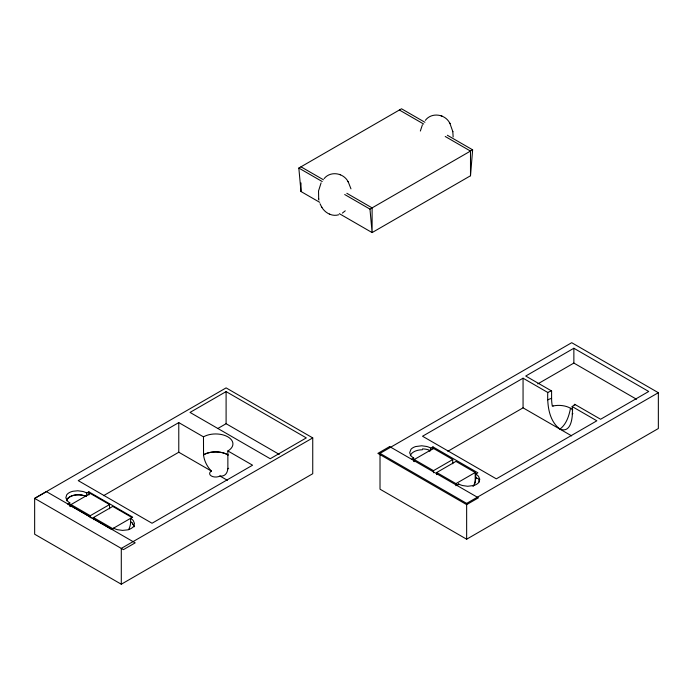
<?xml version="1.0" encoding="UTF-8"?>
<svg xmlns="http://www.w3.org/2000/svg" width="693" height="693" viewBox="0 0 693 693"><rect width="100%" height="100%" fill="white"/><g stroke="black" fill="none" stroke-linecap="round" stroke-linejoin="round"><path stroke-width="1.04" d="M86.72 495.746L86.72 493.044L88.843 491.822L132.684 517.134L111.53 529.339L67.689 504.036L69.802 502.815A13.652 7.883 0 0 1 67.056 500.545L65.861 497.678L66.71 494.854A11.244 6.497 0 0 1 72.938 491.259L77.833 490.774L82.788 491.458A13.652 7.883 0 0 1 86.72 493.044M572.149 406.54C573.094 414.067 572.305 434.043 559.961 429.114C548.917 420.842 547.227 405.284 547.765 392.463L523.059 378.196L422.531 436.235L496.327 478.846L596.855 420.798L572.149 406.54A16.104 9.295 0 0 0 574.74 404.331L600.597 419.256L648.726 391.476L573.865 348.25L525.736 376.039L551.593 390.965L551.593 398.38A39.276 22.678 60 0 0 552.33 406.211L553.161 406.011M453.144 136.945L452.806 131.419M339.345 213.669L372.106 232.579L470.495 175.771L472.635 149.835L447.366 135.248M570.512 408.22C569.031 415.878 566.424 424.211 559.961 429.114M420.348 131.046L422.418 124.766M321.102 182.857L318.537 190.93L318.676 198.822M425.346 120.357C431.618 111.98 445.201 114.024 449.731 123.085M324.151 178.577C330.57 170.608 343.693 172.938 348.129 181.748M345.261 210.819L342.385 213.097M319.698 202.321L300.979 191.519L298.839 168.052L401.516 108.775L424.913 122.28M344.698 194.525L369.967 209.113L472.635 149.835M226.1 391.597L190.029 412.422L270.235 458.731L306.306 437.898L226.1 391.597L226.1 423.709L279.262 454.4M178.777 422.6L78.24 480.639L152.036 523.25L252.573 465.202L227.867 450.944A17.247 9.953 0 0 0 227.867 436.859A17.247 9.953 0 0 0 203.482 436.859L178.777 422.6L178.777 452.234L103.543 495.677M71.024 506.687L71.024 504.573L90.272 493.451L109.529 504.573L109.529 508.801M217.775 428.517L226.1 423.709M71.024 504.573L90.272 515.687L109.529 504.573M93.486 519.655L93.486 517.532L112.734 506.418L131.982 517.532M312.742 437.907L121.292 548.406L121.292 584.225L312.742 473.717L312.742 437.907L226.1 387.889L34.65 498.397L34.65 534.216L121.292 584.225M380.015 453.378L571.716 342.697L658.35 392.706L658.35 428.525L466.649 539.206L380.015 489.189L380.015 453.378L466.649 503.387L658.35 392.706M537.768 383.905L573.865 363.071L636.564 399.272M411.564 459.242L413.704 458.004A14.12 8.151 0 0 1 410.888 455.682L409.65 452.772L410.984 449.272A11.201 6.471 0 0 1 415.687 446.552L421.742 445.781L426.801 446.5A14.12 8.151 0 0 1 430.812 448.128L432.952 446.89L477.875 472.825L475.736 474.064L475.736 477.564A12.102 6.982 -60 0 1 473.059 486.486M414.241 461.668L414.241 459.546L433.489 448.432L452.746 459.546L452.746 463.782M447.825 451.273L523.059 407.839L571.638 435.88M414.241 459.546L433.489 470.66L452.746 459.546M436.703 474.636L436.703 472.513L455.951 461.399L475.199 472.513L475.199 483.099M436.703 472.513L455.951 483.627L475.199 472.513M456.488 485.178L458.627 483.939A14.12 8.151 0 0 0 462.647 485.568L467.697 486.278L473.752 485.507A11.201 6.471 0 0 0 478.465 482.796L479.79 479.296L478.551 476.377A14.12 8.151 0 0 0 475.736 474.064M338.695 214.769C332.103 216.848 325.017 212.907 321.743 207.155M422.358 449.766L422.332 449.766A12.102 6.947 -0.7 0 0 410.308 455.751M429.279 450.935L429.998 451.221M441.086 115.722L442.091 116.121M339.483 174.376L340.488 174.783M329.383 214.12L330.388 214.527M399.376 110.014L423.709 124.056M445.227 136.486L470.495 151.074L470.495 175.771M300.979 166.822L323.44 179.782M346.838 193.295L372.106 207.883L372.106 232.579L369.967 209.113M298.839 168.052L322.236 181.557M203.482 436.859L203.543 454.825A17.152 9.901 0 0 1 228.24 455.084M227.867 450.944L227.867 468.866A17.152 9.901 0 0 0 228.655 468.295M178.777 452.234L211.391 471.067A6.064 3.5 0 0 0 211.391 476.013A6.064 3.5 0 0 0 219.958 476.013L227.417 480.318M93.486 517.532L112.734 528.646M476.481 478.057L477.035 478.508M449.922 123.406L452.85 131.705M348.319 182.068L350.961 188.86M320.045 203.759L321.552 206.835M449.592 122.852L450.043 123.605M347.99 181.514L348.44 182.268M321.431 206.635L321.89 207.389M318.624 198.536L318.91 200.043M574.74 404.331L574.74 405.258M573.865 348.25L573.865 363.071M523.059 378.196L523.059 407.839M466.649 503.387L466.649 539.206M458.627 483.939L458.627 484.814M455.951 483.627L455.951 485.75M433.489 470.66L433.489 472.782M432.952 446.89L432.952 449.038M430.812 448.128L430.812 450.095M413.704 458.004L413.704 461.287M300.979 182.926L300.979 191.519M128.56 529.721A12.067 6.965 -60 0 0 130.622 521.647L130.561 518.355A13.643 7.883 0 0 1 133.307 520.625L134.494 523.492L133.645 526.308A11.244 6.497 0 0 1 127.417 529.902L122.531 530.396L117.567 529.712A13.652 7.883 0 0 1 113.635 528.127L113.635 529.054M90.272 515.687L90.272 517.801M88.843 491.822L88.843 495.045M69.802 502.815L69.802 506.41M475.831 477.468A11.244 8.611 -27.3 0 1 476.567 477.979M547.765 392.455A16.104 9.295 0 0 1 551.593 390.965M547.765 399.87A16.104 9.295 0 0 1 551.593 398.38M553.127 405.951A16.441 9.494 0 0 1 570.469 408.246A16.441 9.494 0 0 1 572.79 409.884M572.877 413.452A16.104 9.295 0 0 1 572.158 413.946M422.47 448.917A12.015 6.783 -0.2 0 1 429.972 450.459M477.815 478.248A12.015 7.406 1.5 0 1 479.348 482.051M130.561 521.69A7.978 6.428 -65.6 0 1 131.653 522.461L131.843 522.678A6.739 5.258 -76.5 0 1 132.112 522.869M227.806 468.832A17.247 9.953 60 0 1 219.958 476.013M211.391 471.067A17.247 9.953 60 0 1 203.543 454.825M203.482 454.79A17.247 9.953 0 0 1 227.867 454.79M66.58 500.71A11.911 6.878 0 0 1 74.212 495.252A11.911 6.878 0 0 1 86.175 496.509A11.963 6.904 0 0 0 74.151 495.149A11.963 6.904 0 0 0 66.415 500.658M132.294 522.981A3.17 2.036 83.8 0 1 132.571 523.345M133.905 526.749A11.92 6.887 0 0 0 132.389 523.527A11.963 6.904 0 0 1 134.052 526.784M46.422 491.606L34.659 498.397L123.432 549.644L135.196 542.853L46.422 491.606M389.639 446.578L377.876 453.378L466.649 504.625L478.413 497.834L389.639 446.578"/></g></svg>
